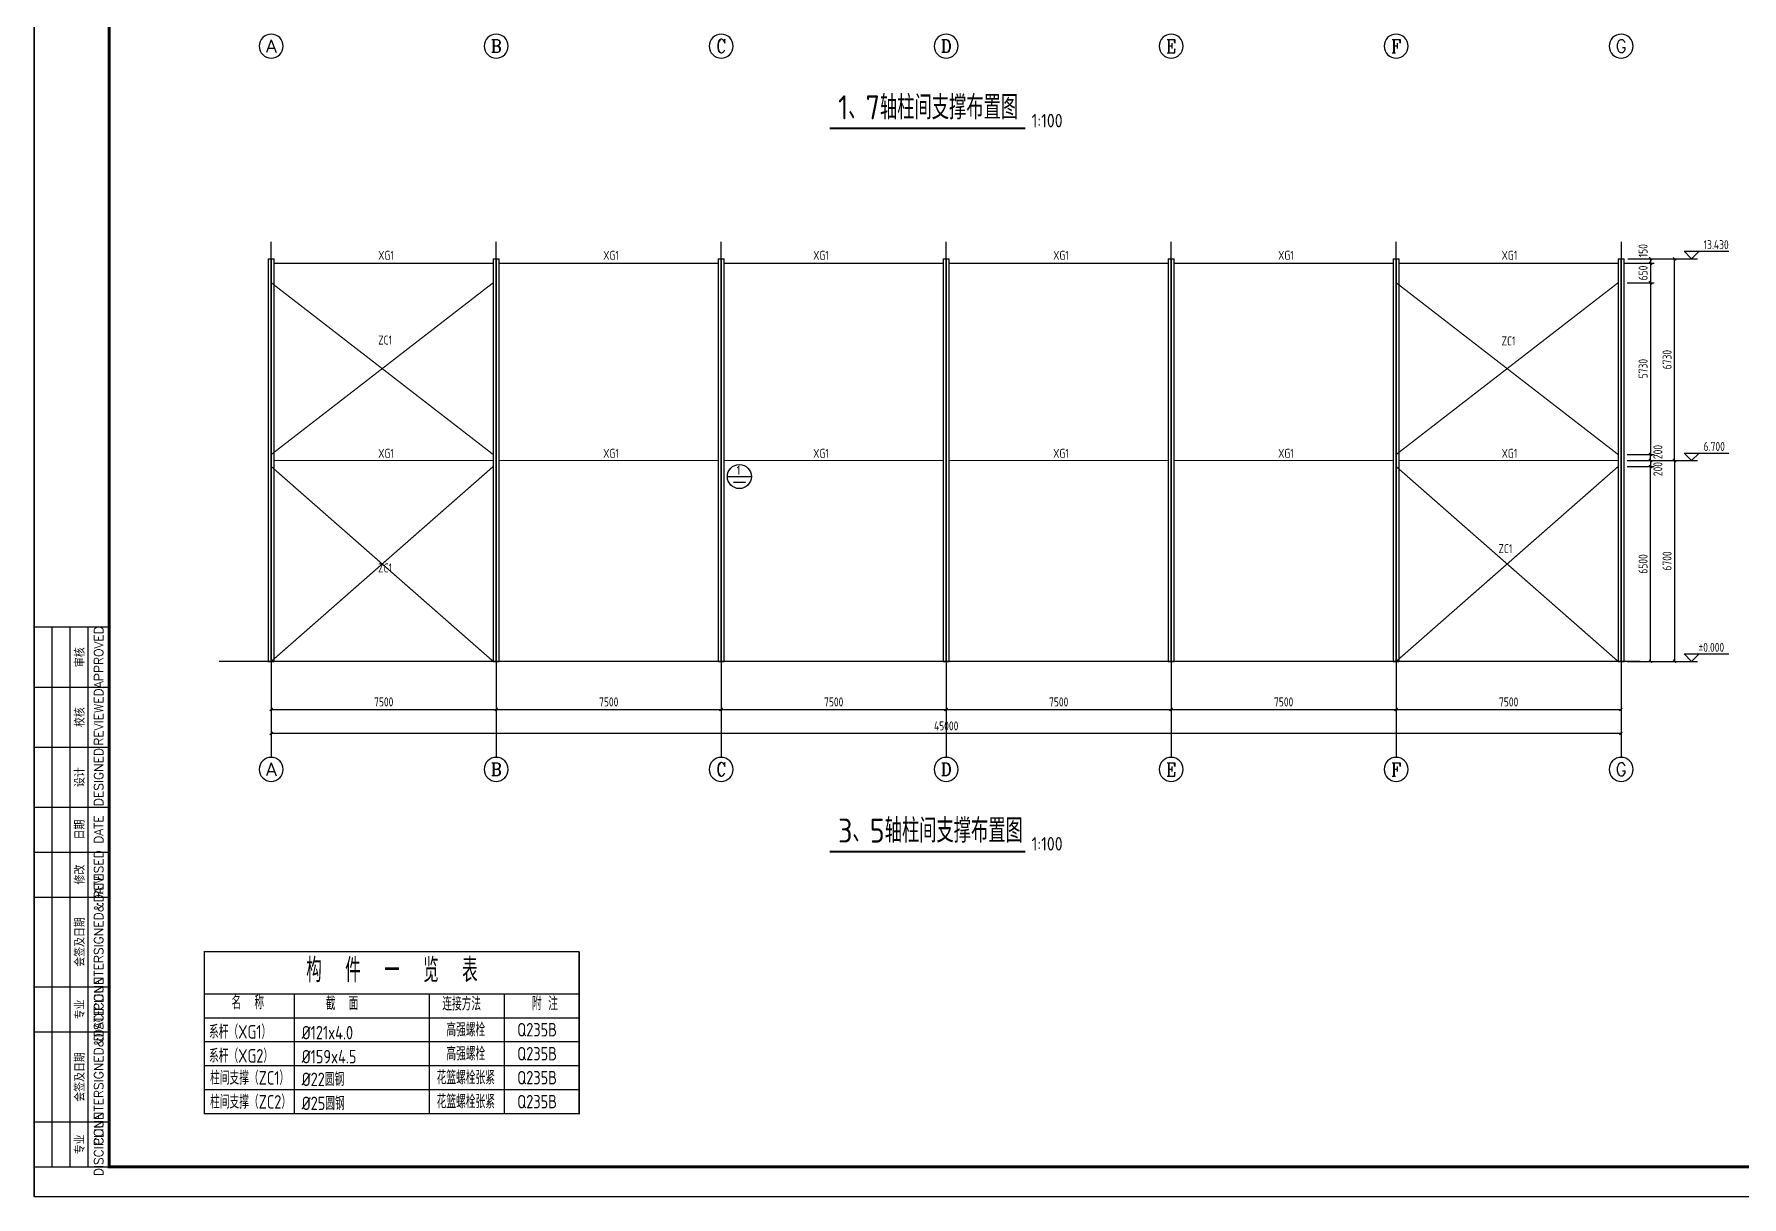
# Model space of a CAD drawing. Header units: millimetres. Extents: x 865490 to 879904, y 39442 to 44891.
# Drawn here: x 872506 to 873075, y 39450 to 39838 of the extents above; entities that cross this region are included whole.
import ezdxf
from ezdxf.enums import TextEntityAlignment as Align

# ---------------------------------------------------------------- set-up
doc = ezdxf.new("R2010")
doc.units = ezdxf.units.MM
doc.header["$LTSCALE"] = 1000
doc.header["$MEASUREMENT"] = 0
doc.linetypes.add('CENTER', pattern=[2, 1.25, -0.25, 0.25, -0.25])
doc.linetypes.add('DOTE', pattern=[2.42, 2, -0.2, 0.02, -0.2])
for name, color, linetype in [('1530', 253, 'Continuous'), ('1534', 7, 'Continuous'), ('AXIS', 3, 'Continuous'), ('AXIS_TEXT', 7, 'Continuous'), ('DIM', 7, 'Continuous'), ('DOTE', 1, 'DOTE'), ('M_Prof', 2, 'Continuous'), ('NUM', 7, 'Continuous'), ('支撑', 6, 'Continuous'), ('构件表__表格和文字', 7, 'Continuous'), ('柱集中标注', 2, 'Continuous'), ('索引符号标注', 253, 'Continuous')]:
    doc.layers.add(name, color=color, linetype=linetype)
doc.styles.add('_TCH_AXIS', font='COMPLEX', dxfattribs={"bigfont": 'GBCBIG'})
doc.styles.add('COMPLEX', font='COMPLEX')
doc.styles.add('ECEC_TK', font='txt_l.shx', dxfattribs={"bigfont": 'hztxt_l.shx'})
doc.styles.add('GBHZ', font='gbenor.shx', dxfattribs={"width": 0.9, "bigfont": 'gbcbig.shx'})
doc.dimstyles.new('Y100', dxfattribs={"dimscale": 0, "dimtxt": 3, "dimasz": 0.01, "dimexe": 1.2, "dimexo": 2, "dimgap": 1, "dimtad": 1, "dimdec": 0, "dimlfac": 100, "dimzin": 0, "dimdsep": 46, "dimtxsty": 'GBHZ', "dimblk": 'DX', "dimcen": 0.09, "dimdle": 1, "dimclrd": 7, "dimclre": 7, "dimclrt": 7, "dimadec": 0, "dimazin": 0, "dimtfac": 1, "dimtdec": 0, "dimtix": 1, "dimtmove": 2, "dimatfit": 3, "dimldrblk": 'DX', "dimfxl": 0, "dimtolj": 1, "dimtzin": 0, "dimarcsym": 0})

# ---------------------------------------------------------------- blocks, each defined once
blk = doc.blocks.new('_AXISO')
blk.add_circle((0, 0), 0.5)
at = {"layer": 'AXIS_TEXT', "style": 'COMPLEX', "width": 1.041667}
blk.add_attdef('A', text='', height=0.56, dxfattribs=at).set_placement((-0.25, -0.28), (0.25, -0.28), align=Align.FIT)
blk = doc.blocks.new('DX')
at = {"color": 0, "linetype": 'ByBlock', "const_width": 40}
blk.add_lwpolyline([(-54, -51), (46, 49)], dxfattribs=at)
blk = doc.blocks.new('*D547')
at = {"layer": 'Defpoints', "color": 0, "transparency": 16777216}
for p in [(873033.57, 39761.34), (873035.57, 39762.84), (873044.38, 39761.34)]:
    blk.add_point(p, dxfattribs=at)
at = {"layer": 'dim', "color": 7, "lineweight": -2, "transparency": 16777216}
for p, q in [((873035.57, 39761.34), (873045.58, 39761.34)), ((873037.57, 39762.84), (873045.58, 39762.84)), ((873044.38, 39762.85), (873044.38, 39762.86)), ((873044.38, 39762.84), (873044.38, 39761.34)), ((873044.38, 39761.33), (873044.38, 39761.32))]:
    blk.add_line(p, q, dxfattribs=at)
at = {"layer": 'dim', "color": 7, "lineweight": -2, "transparency": 16777216, "xscale": 0.01, "yscale": 0.01, "zscale": 0.01}
for p, rotation in [((873044.38, 39762.84), 270), ((873044.38, 39761.34), 90)]:
    blk.add_blockref('DX', p, dxfattribs=dict(at, rotation=rotation))
at = {"layer": 'dim', "color": 7, "transparency": 16777216, "insert": (873041.88, 39765.53), "char_height": 3, "attachment_point": 5, "rotation": 90, "style": 'GBHZ'}
blk.add_mtext('\\A1;150', dxfattribs=at)
blk = doc.blocks.new('*D548')
at = {"layer": 'Defpoints', "color": 0, "transparency": 16777216}
for p in [(873036.84, 39695.54), (873034.84, 39628.54), (873052.38, 39628.54)]:
    blk.add_point(p, dxfattribs=at)
at = {"layer": 'dim', "color": 7, "lineweight": -2, "transparency": 16777216}
for p, q in [((873038.84, 39695.54), (873053.58, 39695.54)), ((873052.38, 39695.53), (873052.38, 39628.55)), ((873036.84, 39628.54), (873053.58, 39628.54))]:
    blk.add_line(p, q, dxfattribs=at)
at = {"layer": 'dim', "color": 7, "lineweight": -2, "transparency": 16777216, "xscale": 0.01, "yscale": 0.01, "zscale": 0.01}
for p, rotation in [((873052.38, 39695.54), 90), ((873052.38, 39628.54), 270)]:
    blk.add_blockref('DX', p, dxfattribs=dict(at, rotation=rotation))
at = {"layer": 'dim', "color": 7, "transparency": 16777216, "insert": (873049.88, 39662.04), "char_height": 3, "attachment_point": 5, "rotation": 90, "style": 'GBHZ'}
blk.add_mtext('\\A1;6700', dxfattribs=at)
blk = doc.blocks.new('*D549')
at = {"layer": 'Defpoints', "color": 0, "transparency": 16777216}
for p in [(873035.57, 39761.34), (873034.57, 39754.84), (873044.38, 39754.84)]:
    blk.add_point(p, dxfattribs=at)
at = {"layer": 'dim', "color": 7, "lineweight": -2, "transparency": 16777216}
for p, q in [((873037.57, 39761.34), (873045.58, 39761.34)), ((873044.38, 39761.33), (873044.38, 39754.85)), ((873036.57, 39754.84), (873045.58, 39754.84))]:
    blk.add_line(p, q, dxfattribs=at)
at = {"layer": 'dim', "color": 7, "lineweight": -2, "transparency": 16777216, "xscale": 0.01, "yscale": 0.01, "zscale": 0.01}
for p, rotation in [((873044.38, 39761.34), 90), ((873044.38, 39754.84), 270)]:
    blk.add_blockref('DX', p, dxfattribs=dict(at, rotation=rotation))
at = {"layer": 'dim', "color": 7, "transparency": 16777216, "insert": (873041.88, 39758.09), "char_height": 3, "attachment_point": 5, "rotation": 90, "style": 'GBHZ'}
blk.add_mtext('\\A1;650', dxfattribs=at)
blk = doc.blocks.new('*D550')
at = {"layer": 'Defpoints', "color": 0, "transparency": 16777216}
for p in [(873034.57, 39754.84), (873034.57, 39697.54), (873044.38, 39697.54)]:
    blk.add_point(p, dxfattribs=at)
at = {"layer": 'dim', "color": 7, "lineweight": -2, "transparency": 16777216}
for p, q in [((873036.57, 39754.84), (873045.58, 39754.84)), ((873044.38, 39754.83), (873044.38, 39697.55)), ((873036.57, 39697.54), (873045.58, 39697.54))]:
    blk.add_line(p, q, dxfattribs=at)
at = {"layer": 'dim', "color": 7, "lineweight": -2, "transparency": 16777216, "xscale": 0.01, "yscale": 0.01, "zscale": 0.01}
for p, rotation in [((873044.38, 39754.84), 90), ((873044.38, 39697.54), 270)]:
    blk.add_blockref('DX', p, dxfattribs=dict(at, rotation=rotation))
at = {"layer": 'dim', "color": 7, "transparency": 16777216, "insert": (873041.88, 39726.19), "char_height": 3, "attachment_point": 5, "rotation": 90, "style": 'GBHZ'}
blk.add_mtext('\\A1;5730', dxfattribs=at)
blk = doc.blocks.new('*D551')
at = {"layer": 'Defpoints', "color": 0, "transparency": 16777216}
for p in [(873034.84, 39762.84), (873052.38, 39762.84), (873036.84, 39695.54)]:
    blk.add_point(p, dxfattribs=at)
at = {"layer": 'dim', "color": 7, "lineweight": -2, "transparency": 16777216}
for p, q in [((873036.84, 39762.84), (873053.58, 39762.84)), ((873052.38, 39695.55), (873052.38, 39762.83)), ((873038.84, 39695.54), (873053.58, 39695.54))]:
    blk.add_line(p, q, dxfattribs=at)
at = {"layer": 'dim', "color": 7, "lineweight": -2, "transparency": 16777216, "xscale": 0.01, "yscale": 0.01, "zscale": 0.01}
for p, rotation in [((873052.38, 39762.84), 90), ((873052.38, 39695.54), 270)]:
    blk.add_blockref('DX', p, dxfattribs=dict(at, rotation=rotation))
at = {"layer": 'dim', "color": 7, "transparency": 16777216, "insert": (873049.88, 39729.19), "char_height": 3, "attachment_point": 5, "rotation": 90, "style": 'GBHZ'}
blk.add_mtext('\\A1;6730', dxfattribs=at)
blk = doc.blocks.new('*D552')
at = {"layer": 'Defpoints', "color": 0, "transparency": 16777216}
for p in [(873034.57, 39697.54), (873034.57, 39695.54), (873044.38, 39697.54)]:
    blk.add_point(p, dxfattribs=at)
at = {"layer": 'dim', "color": 7, "lineweight": -2, "transparency": 16777216}
for p, q in [((873036.57, 39697.54), (873045.58, 39697.54)), ((873036.57, 39695.54), (873045.58, 39695.54)), ((873044.38, 39697.55), (873044.38, 39697.56)), ((873044.38, 39695.54), (873044.38, 39697.54)), ((873044.38, 39695.53), (873044.38, 39695.52))]:
    blk.add_line(p, q, dxfattribs=at)
at = {"layer": 'dim', "color": 7, "lineweight": -2, "transparency": 16777216, "xscale": 0.01, "yscale": 0.01, "zscale": 0.01}
for p, rotation in [((873044.38, 39697.54), 270), ((873044.38, 39695.54), 90)]:
    blk.add_blockref('DX', p, dxfattribs=dict(at, rotation=rotation))
at = {"layer": 'dim', "color": 7, "transparency": 16777216, "insert": (873046.82, 39698.39), "char_height": 3, "attachment_point": 5, "rotation": 90, "style": 'GBHZ'}
blk.add_mtext('\\A1;200', dxfattribs=at)
blk = doc.blocks.new('*D553')
at = {"layer": 'Defpoints', "color": 0, "transparency": 16777216}
for p in [(873034.57, 39693.54), (873044.38, 39693.54), (873034.57, 39628.54)]:
    blk.add_point(p, dxfattribs=at)
at = {"layer": 'dim', "color": 7, "lineweight": -2, "transparency": 16777216}
for p, q in [((873036.57, 39693.54), (873045.58, 39693.54)), ((873044.38, 39628.55), (873044.38, 39693.53)), ((873036.57, 39628.54), (873045.58, 39628.54))]:
    blk.add_line(p, q, dxfattribs=at)
at = {"layer": 'dim', "color": 7, "lineweight": -2, "transparency": 16777216, "xscale": 0.01, "yscale": 0.01, "zscale": 0.01}
for p, rotation in [((873044.38, 39693.54), 90), ((873044.38, 39628.54), 270)]:
    blk.add_blockref('DX', p, dxfattribs=dict(at, rotation=rotation))
at = {"layer": 'dim', "color": 7, "transparency": 16777216, "insert": (873041.88, 39661.04), "char_height": 3, "attachment_point": 5, "rotation": 90, "style": 'GBHZ'}
blk.add_mtext('\\A1;6500', dxfattribs=at)
blk = doc.blocks.new('*D554')
at = {"layer": 'Defpoints', "color": 0, "transparency": 16777216}
for p in [(873034.57, 39695.54), (873034.57, 39693.54), (873044.38, 39693.54)]:
    blk.add_point(p, dxfattribs=at)
at = {"layer": 'dim', "color": 7, "lineweight": -2, "transparency": 16777216}
for p, q in [((873036.57, 39695.54), (873045.58, 39695.54)), ((873044.38, 39695.55), (873044.38, 39695.56)), ((873044.38, 39695.54), (873044.38, 39693.54)), ((873036.57, 39693.54), (873045.58, 39693.54)), ((873044.38, 39693.53), (873044.38, 39693.52))]:
    blk.add_line(p, q, dxfattribs=at)
at = {"layer": 'dim', "color": 7, "lineweight": -2, "transparency": 16777216, "xscale": 0.01, "yscale": 0.01, "zscale": 0.01}
for p, rotation in [((873044.38, 39695.54), 270), ((873044.38, 39693.54), 90)]:
    blk.add_blockref('DX', p, dxfattribs=dict(at, rotation=rotation))
at = {"layer": 'dim', "color": 7, "transparency": 16777216, "insert": (873046.82, 39692.69), "char_height": 3, "attachment_point": 5, "rotation": 90, "style": 'GBHZ'}
blk.add_mtext('\\A1;200', dxfattribs=at)
blk = doc.blocks.new('*D555')
at = {"layer": 'Defpoints', "color": 0, "transparency": 16777216}
for p in [(872584.57, 39628.54), (872659.57, 39628.54), (872659.57, 39612.54)]:
    blk.add_point(p, dxfattribs=at)
at = {"layer": 'dim', "color": 7, "lineweight": -2, "transparency": 16777216}
for p, q in [((872584.57, 39626.54), (872584.57, 39611.34)), ((872659.57, 39626.54), (872659.57, 39611.34)), ((872584.58, 39612.54), (872659.56, 39612.54))]:
    blk.add_line(p, q, dxfattribs=at)
at = {"layer": 'dim', "color": 7, "lineweight": -2, "transparency": 16777216, "xscale": 0.01, "yscale": 0.01, "zscale": 0.01, "rotation": 180}
blk.add_blockref('DX', (872584.57, 39612.54), dxfattribs=at)
at = {"layer": 'dim', "color": 7, "lineweight": -2, "transparency": 16777216, "xscale": 0.01, "yscale": 0.01, "zscale": 0.01}
blk.add_blockref('DX', (872659.57, 39612.54), dxfattribs=at)
at = {"layer": 'dim', "color": 7, "transparency": 16777216, "insert": (872622.07, 39615.04), "char_height": 3, "attachment_point": 5, "style": 'GBHZ'}
blk.add_mtext('\\A1;7500', dxfattribs=at)
blk = doc.blocks.new('*D556')
at = {"layer": 'Defpoints', "color": 0, "transparency": 16777216}
for p in [(872659.57, 39628.54), (872734.57, 39628.54), (872734.57, 39612.54)]:
    blk.add_point(p, dxfattribs=at)
at = {"layer": 'dim', "color": 7, "lineweight": -2, "transparency": 16777216}
for p, q in [((872659.57, 39626.54), (872659.57, 39611.34)), ((872734.57, 39626.54), (872734.57, 39611.34)), ((872659.58, 39612.54), (872734.56, 39612.54))]:
    blk.add_line(p, q, dxfattribs=at)
at = {"layer": 'dim', "color": 7, "lineweight": -2, "transparency": 16777216, "xscale": 0.01, "yscale": 0.01, "zscale": 0.01, "rotation": 180}
blk.add_blockref('DX', (872659.57, 39612.54), dxfattribs=at)
at = {"layer": 'dim', "color": 7, "lineweight": -2, "transparency": 16777216, "xscale": 0.01, "yscale": 0.01, "zscale": 0.01}
blk.add_blockref('DX', (872734.57, 39612.54), dxfattribs=at)
at = {"layer": 'dim', "color": 7, "transparency": 16777216, "insert": (872697.07, 39615.04), "char_height": 3, "attachment_point": 5, "style": 'GBHZ'}
blk.add_mtext('\\A1;7500', dxfattribs=at)
blk = doc.blocks.new('*D557')
at = {"layer": 'Defpoints', "color": 0, "transparency": 16777216}
for p in [(872734.57, 39628.54), (872809.57, 39628.54), (872809.57, 39612.54)]:
    blk.add_point(p, dxfattribs=at)
at = {"layer": 'dim', "color": 7, "lineweight": -2, "transparency": 16777216}
for p, q in [((872734.57, 39626.54), (872734.57, 39611.34)), ((872809.57, 39626.54), (872809.57, 39611.34)), ((872734.58, 39612.54), (872809.56, 39612.54))]:
    blk.add_line(p, q, dxfattribs=at)
at = {"layer": 'dim', "color": 7, "lineweight": -2, "transparency": 16777216, "xscale": 0.01, "yscale": 0.01, "zscale": 0.01, "rotation": 180}
blk.add_blockref('DX', (872734.57, 39612.54), dxfattribs=at)
at = {"layer": 'dim', "color": 7, "lineweight": -2, "transparency": 16777216, "xscale": 0.01, "yscale": 0.01, "zscale": 0.01}
blk.add_blockref('DX', (872809.57, 39612.54), dxfattribs=at)
at = {"layer": 'dim', "color": 7, "transparency": 16777216, "insert": (872772.07, 39615.04), "char_height": 3, "attachment_point": 5, "style": 'GBHZ'}
blk.add_mtext('\\A1;7500', dxfattribs=at)
blk = doc.blocks.new('*D558')
at = {"layer": 'Defpoints', "color": 0, "transparency": 16777216}
for p in [(872809.57, 39628.54), (872884.57, 39628.54), (872884.57, 39612.54)]:
    blk.add_point(p, dxfattribs=at)
at = {"layer": 'dim', "color": 7, "lineweight": -2, "transparency": 16777216}
for p, q in [((872809.57, 39626.54), (872809.57, 39611.34)), ((872884.57, 39626.54), (872884.57, 39611.34)), ((872809.58, 39612.54), (872884.56, 39612.54))]:
    blk.add_line(p, q, dxfattribs=at)
at = {"layer": 'dim', "color": 7, "lineweight": -2, "transparency": 16777216, "xscale": 0.01, "yscale": 0.01, "zscale": 0.01, "rotation": 180}
blk.add_blockref('DX', (872809.57, 39612.54), dxfattribs=at)
at = {"layer": 'dim', "color": 7, "lineweight": -2, "transparency": 16777216, "xscale": 0.01, "yscale": 0.01, "zscale": 0.01}
blk.add_blockref('DX', (872884.57, 39612.54), dxfattribs=at)
at = {"layer": 'dim', "color": 7, "transparency": 16777216, "insert": (872847.07, 39615.04), "char_height": 3, "attachment_point": 5, "style": 'GBHZ'}
blk.add_mtext('\\A1;7500', dxfattribs=at)
blk = doc.blocks.new('*D559')
at = {"layer": 'Defpoints', "color": 0, "transparency": 16777216}
for p in [(872884.57, 39628.54), (872959.57, 39628.54), (872959.57, 39612.54)]:
    blk.add_point(p, dxfattribs=at)
at = {"layer": 'dim', "color": 7, "lineweight": -2, "transparency": 16777216}
for p, q in [((872884.57, 39626.54), (872884.57, 39611.34)), ((872959.57, 39626.54), (872959.57, 39611.34)), ((872884.58, 39612.54), (872959.56, 39612.54))]:
    blk.add_line(p, q, dxfattribs=at)
at = {"layer": 'dim', "color": 7, "lineweight": -2, "transparency": 16777216, "xscale": 0.01, "yscale": 0.01, "zscale": 0.01, "rotation": 180}
blk.add_blockref('DX', (872884.57, 39612.54), dxfattribs=at)
at = {"layer": 'dim', "color": 7, "lineweight": -2, "transparency": 16777216, "xscale": 0.01, "yscale": 0.01, "zscale": 0.01}
blk.add_blockref('DX', (872959.57, 39612.54), dxfattribs=at)
at = {"layer": 'dim', "color": 7, "transparency": 16777216, "insert": (872922.07, 39615.04), "char_height": 3, "attachment_point": 5, "style": 'GBHZ'}
blk.add_mtext('\\A1;7500', dxfattribs=at)
blk = doc.blocks.new('*D560')
at = {"layer": 'Defpoints', "color": 0, "transparency": 16777216}
for p in [(872959.57, 39628.54), (873034.57, 39628.54), (873034.57, 39612.54)]:
    blk.add_point(p, dxfattribs=at)
at = {"layer": 'dim', "color": 7, "lineweight": -2, "transparency": 16777216}
for p, q in [((872959.57, 39626.54), (872959.57, 39611.34)), ((873034.57, 39626.54), (873034.57, 39611.34)), ((872959.58, 39612.54), (873034.56, 39612.54))]:
    blk.add_line(p, q, dxfattribs=at)
at = {"layer": 'dim', "color": 7, "lineweight": -2, "transparency": 16777216, "xscale": 0.01, "yscale": 0.01, "zscale": 0.01, "rotation": 180}
blk.add_blockref('DX', (872959.57, 39612.54), dxfattribs=at)
at = {"layer": 'dim', "color": 7, "lineweight": -2, "transparency": 16777216, "xscale": 0.01, "yscale": 0.01, "zscale": 0.01}
blk.add_blockref('DX', (873034.57, 39612.54), dxfattribs=at)
at = {"layer": 'dim', "color": 7, "transparency": 16777216, "insert": (872997.07, 39615.04), "char_height": 3, "attachment_point": 5, "style": 'GBHZ'}
blk.add_mtext('\\A1;7500', dxfattribs=at)
blk = doc.blocks.new('*D561')
at = {"layer": 'Defpoints', "color": 0, "transparency": 16777216}
for p in [(872584.57, 39628.54), (873034.57, 39628.54), (872584.57, 39604.54)]:
    blk.add_point(p, dxfattribs=at)
at = {"layer": 'dim', "color": 7, "lineweight": -2, "transparency": 16777216}
for p, q in [((872584.57, 39626.54), (872584.57, 39603.34)), ((873034.57, 39626.54), (873034.57, 39603.34)), ((873034.56, 39604.54), (872584.58, 39604.54))]:
    blk.add_line(p, q, dxfattribs=at)
at = {"layer": 'dim', "color": 7, "lineweight": -2, "transparency": 16777216, "xscale": 0.01, "yscale": 0.01, "zscale": 0.01, "rotation": 180}
blk.add_blockref('DX', (872584.57, 39604.54), dxfattribs=at)
at = {"layer": 'dim', "color": 7, "lineweight": -2, "transparency": 16777216, "xscale": 0.01, "yscale": 0.01, "zscale": 0.01}
blk.add_blockref('DX', (873034.57, 39604.54), dxfattribs=at)
at = {"layer": 'dim', "color": 7, "transparency": 16777216, "insert": (872809.57, 39607.04), "char_height": 3, "attachment_point": 5, "style": 'GBHZ'}
blk.add_mtext('\\A1;45000', dxfattribs=at)

msp = doc.modelspace()

# ---------------------------------------------------------------- linework, layer by layer
for p, q in [((872505.542, 39449.955), (872505.542, 40043.955)), ((872505.542, 40043.955), (872505.542, 39449.955)), ((872511.542, 39459.955), (872511.542, 39639.955)), ((872517.542, 39459.955), (872517.542, 39639.955)), ((872523.542, 39459.955), (872523.542, 39639.955)), ((872505.542, 39619.955), (872530.542, 39619.955)), ((872505.542, 39599.955), (872530.542, 39599.955)), ((872505.542, 39579.955), (872530.542, 39579.955)), ((872505.542, 39564.955), (872530.542, 39564.955)), ((872505.542, 39549.955), (872530.542, 39549.955)), ((872505.542, 39519.955), (872530.542, 39519.955)), ((872505.542, 39504.955), (872530.542, 39504.955)), ((872505.542, 39474.955), (872530.542, 39474.955)), ((873346.542, 39449.955), (872505.542, 39449.955))]:
    msp.add_line(p, q)
at = {"color": 0, "const_width": 1}
msp.add_lwpolyline([(873336.542, 39459.955), (872530.542, 39459.955), (872530.542, 40033.955), (873336.542, 40033.955)], close=True, dxfattribs=at)
at = {"const_width": 0.667}
for points in [[(872770.726, 39806.337), (872835.979, 39806.337)], [(872770.726, 39565.126), (872835.979, 39565.126)]]:
    msp.add_lwpolyline(points, dxfattribs=at)
msp.add_lwpolyline([(872505.542, 39639.955), (872505.542, 39459.955), (872530.542, 39459.955), (872530.542, 39639.955)], close=True)
at = {"layer": '1530'}
for p, q in [((873053.584, 39762.843), (873060.056, 39762.843)), ((873053.584, 39695.543), (873060.056, 39695.543)), ((873053.584, 39628.543), (873060.056, 39628.543))]:
    msp.add_line(p, q, dxfattribs=at)
at = {"layer": '1534'}
for points in [[(873060.556, 39765.343), (873058.056, 39762.843), (873055.556, 39765.343), (873070.49, 39765.343)], [(873060.556, 39698.043), (873058.056, 39695.543), (873055.556, 39698.043), (873070.49, 39698.043)], [(873060.556, 39631.043), (873058.056, 39628.543), (873055.556, 39631.043), (873070.49, 39631.043)]]:
    msp.add_lwpolyline(points, dxfattribs=at)
at = {"layer": 'AXIS', "color": 0}
for p, q in [((872584.569, 39628.543), (872584.569, 39596.543)), ((872659.569, 39628.543), (872659.569, 39596.543)), ((872734.569, 39628.543), (872734.569, 39596.543)), ((872809.569, 39628.543), (872809.569, 39596.543)), ((872884.569, 39628.543), (872884.569, 39596.543)), ((872959.569, 39628.543), (872959.569, 39596.543)), ((873034.569, 39628.543), (873034.569, 39596.543))]:
    msp.add_line(p, q, dxfattribs=at)
at = {"layer": 'DOTE', "linetype": 'CENTER', "ltscale": 0.02}
for p, q in [((872584.569, 39628.543), (872584.569, 39768.52)), ((872659.569, 39628.543), (872659.569, 39768.52)), ((872734.569, 39628.543), (872734.569, 39768.52)), ((872809.569, 39628.543), (872809.569, 39768.52)), ((872884.569, 39628.543), (872884.569, 39768.52)), ((872959.569, 39628.543), (872959.569, 39768.52)), ((873034.569, 39768.52), (873034.569, 39628.543))]:
    msp.add_line(p, q, dxfattribs=at)
at = {"layer": 'M_Prof'}
for p, q in [((872583.569, 39762.843), (872583.569, 39628.543)), ((872583.569, 39762.843), (872585.569, 39762.843)), ((872584.479, 39762.843), (872584.479, 39628.543)), ((872584.659, 39628.543), (872584.659, 39762.843)), ((872585.569, 39628.543), (872585.569, 39762.843)), ((872658.569, 39762.843), (872658.569, 39628.543)), ((872658.569, 39762.843), (872660.569, 39762.843)), ((872659.479, 39762.843), (872659.479, 39628.543)), ((872659.659, 39628.543), (872659.659, 39762.843)), ((872660.569, 39628.543), (872660.569, 39762.843)), ((872733.569, 39762.843), (872733.569, 39628.543)), ((872733.569, 39762.843), (872735.569, 39762.843)), ((872734.479, 39762.843), (872734.479, 39628.543)), ((872734.659, 39628.543), (872734.659, 39762.843)), ((872735.569, 39628.543), (872735.569, 39762.843)), ((872808.569, 39762.843), (872808.569, 39628.543)), ((872808.569, 39762.843), (872810.569, 39762.843)), ((872809.479, 39762.843), (872809.479, 39628.543)), ((872809.659, 39628.543), (872809.659, 39762.843)), ((872810.569, 39628.543), (872810.569, 39762.843)), ((872883.569, 39762.843), (872883.569, 39628.543)), ((872883.569, 39762.843), (872885.569, 39762.843)), ((872884.479, 39762.843), (872884.479, 39628.543)), ((872884.659, 39628.543), (872884.659, 39762.843)), ((872885.569, 39628.543), (872885.569, 39762.843)), ((872958.569, 39762.843), (872958.569, 39628.543)), ((872958.569, 39762.843), (872960.569, 39762.843)), ((872959.479, 39762.843), (872959.479, 39628.543)), ((872959.659, 39628.543), (872959.659, 39762.843)), ((872960.569, 39628.543), (872960.569, 39762.843)), ((873033.569, 39762.843), (873033.569, 39628.543)), ((873033.569, 39762.843), (873035.569, 39762.843)), ((873034.479, 39762.843), (873034.479, 39628.543)), ((873034.659, 39628.543), (873034.659, 39762.843)), ((873035.569, 39628.543), (873035.569, 39762.843)), ((873040.876, 39628.543), (872567.18, 39628.543)), ((872583.569, 39628.543), (872585.569, 39628.543)), ((872658.569, 39628.543), (872660.569, 39628.543)), ((872733.569, 39628.543), (872735.569, 39628.543)), ((872808.569, 39628.543), (872810.569, 39628.543)), ((872883.569, 39628.543), (872885.569, 39628.543)), ((872958.569, 39628.543), (872960.569, 39628.543)), ((873033.569, 39628.543), (873035.569, 39628.543))]:
    msp.add_line(p, q, dxfattribs=at)
at = {"layer": '支撑', "color": 6, "linetype": 'ByBlock', "const_width": 0.4}
for points in [[(872658.569, 39761.343), (872585.569, 39761.343)], [(872733.569, 39761.343), (872660.569, 39761.343)], [(872808.569, 39761.343), (872735.569, 39761.343)], [(872883.569, 39761.343), (872810.569, 39761.343)], [(872958.569, 39761.343), (872885.569, 39761.343)], [(873033.569, 39761.343), (872960.569, 39761.343)], [(872658.569, 39697.543), (872584.569, 39754.843)], [(872584.569, 39697.543), (872658.569, 39754.843)], [(873033.569, 39697.543), (872959.569, 39754.843)], [(872959.569, 39697.543), (873033.569, 39754.843)], [(872658.569, 39695.543), (872585.569, 39695.543)], [(872733.569, 39695.543), (872660.569, 39695.543)], [(872808.569, 39695.543), (872735.569, 39695.543)], [(872883.569, 39695.543), (872810.569, 39695.543)], [(872958.569, 39695.543), (872885.569, 39695.543)], [(873033.569, 39695.543), (872960.569, 39695.543)], [(872584.569, 39628.543), (872658.569, 39693.543)], [(872658.569, 39628.543), (872584.569, 39693.543)], [(872959.569, 39628.543), (873033.569, 39693.543)], [(873033.569, 39628.543), (872959.569, 39693.543)]]:
    msp.add_lwpolyline(points, dxfattribs=at)
at = {"layer": '构件表__表格和文字'}
for p, q in [((872562.237, 39517.718), (872687.237, 39517.718)), ((872592.237, 39517.718), (872592.237, 39477.718)), ((872637.237, 39517.718), (872637.237, 39477.718)), ((872662.237, 39517.718), (872662.237, 39477.718)), ((872562.237, 39509.718), (872687.237, 39509.718)), ((872562.237, 39509.718), (872687.237, 39509.718)), ((872562.237, 39501.718), (872687.237, 39501.718)), ((872562.237, 39501.718), (872687.237, 39501.718)), ((872562.237, 39493.718), (872687.237, 39493.718)), ((872562.237, 39485.718), (872687.237, 39485.718)), ((872562.237, 39477.718), (872687.237, 39477.718)), ((872562.237, 39477.718), (872687.237, 39477.718)), ((872562.237, 39477.718), (872687.237, 39477.718)), ((872562.237, 39477.718), (872687.237, 39477.718)), ((872562.237, 39477.718), (872687.237, 39477.718)), ((872562.237, 39477.718), (872687.237, 39477.718)), ((872562.237, 39477.718), (872687.237, 39477.718)), ((872562.237, 39477.718), (872687.237, 39477.718)), ((872562.237, 39477.718), (872687.237, 39477.718))]:
    msp.add_line(p, q, dxfattribs=at)
at = {"layer": '构件表__表格和文字', "const_width": 0.48}
for points in [[(872687.237, 39517.718), (872687.237, 39477.718), (872562.237, 39477.718), (872562.237, 39531.718), (872687.237, 39531.718)], [(872687.237, 39477.718), (872687.237, 39531.718)]]:
    msp.add_lwpolyline(points, dxfattribs=at)
at = {"layer": '索引符号标注'}
for p, q in [((872736.627, 39690.187), (872744.627, 39690.187)), ((872738.627, 39688.272), (872742.627, 39688.272))]:
    msp.add_line(p, q, dxfattribs=at)
msp.add_circle((872740.627, 39690.187), 4, dxfattribs=at)

# ---------------------------------------------------------------- block references
at = {"layer": 'AXIS', "color": 0}
ref = msp.add_blockref('_AXISO', (872584.569, 39833.755), dxfattribs=dict(at, xscale=-8, yscale=8, zscale=8))
ref.add_attrib('A', 'A', dxfattribs={"layer": 'AXIS_TEXT', "color": 0, "height": 4.252, "style": '_TCH_AXIS'}).set_placement((872582.747, 39831.629), (872586.391, 39831.629), align=Align.FIT)
ref = msp.add_blockref('_AXISO', (872659.569, 39833.755), dxfattribs=dict(at, xscale=-8, yscale=8, zscale=8))
ref.add_attrib('A', 'B', dxfattribs={"layer": 'AXIS_TEXT', "color": 0, "height": 4.353, "style": '_TCH_AXIS'}).set_placement((872657.807, 39831.579), (872661.331, 39831.579), align=Align.FIT)
ref = msp.add_blockref('_AXISO', (872734.569, 39833.755), dxfattribs=dict(at, xscale=-8, yscale=8, zscale=8))
ref.add_attrib('A', 'C', dxfattribs={"layer": 'AXIS_TEXT', "color": 0, "height": 4.557, "style": '_TCH_AXIS'}).set_placement((872732.942, 39831.477), (872736.197, 39831.477), align=Align.FIT)
ref = msp.add_blockref('_AXISO', (872809.569, 39833.755), dxfattribs=dict(at, xscale=-8, yscale=8, zscale=8))
ref.add_attrib('A', 'D', dxfattribs={"layer": 'AXIS_TEXT', "color": 0, "height": 4.353, "style": '_TCH_AXIS'}).set_placement((872807.807, 39831.579), (872811.331, 39831.579), align=Align.FIT)
ref = msp.add_blockref('_AXISO', (872884.569, 39833.755), dxfattribs=dict(at, xscale=-8, yscale=8, zscale=8))
ref.add_attrib('A', 'E', dxfattribs={"layer": 'AXIS_TEXT', "color": 0, "height": 4.454, "style": '_TCH_AXIS'}).set_placement((872882.872, 39831.528), (872886.266, 39831.528), align=Align.FIT)
ref = msp.add_blockref('_AXISO', (872959.569, 39833.755), dxfattribs=dict(at, xscale=-8, yscale=8, zscale=8))
ref.add_attrib('A', 'F', dxfattribs={"layer": 'AXIS_TEXT', "color": 0, "height": 4.454, "style": '_TCH_AXIS'}).set_placement((872957.872, 39831.528), (872961.266, 39831.528), align=Align.FIT)
ref = msp.add_blockref('_AXISO', (873034.569, 39833.755), dxfattribs=dict(at, xscale=-8, yscale=8, zscale=8))
ref.add_attrib('A', 'G', dxfattribs={"layer": 'AXIS_TEXT', "color": 0, "height": 4.252, "style": '_TCH_AXIS'}).set_placement((873032.747, 39831.629), (873036.391, 39831.629), align=Align.FIT)
ref = msp.add_blockref('_AXISO', (872584.569, 39592.543), dxfattribs=dict(at, xscale=-8, yscale=8, zscale=8))
ref.add_attrib('A', 'A', dxfattribs={"layer": 'AXIS_TEXT', "color": 0, "height": 4.252, "style": '_TCH_AXIS'}).set_placement((872582.747, 39590.418), (872586.391, 39590.418), align=Align.FIT)
ref = msp.add_blockref('_AXISO', (872659.569, 39592.543), dxfattribs=dict(at, xscale=-8, yscale=8, zscale=8))
ref.add_attrib('A', 'B', dxfattribs={"layer": 'AXIS_TEXT', "color": 0, "height": 4.353, "style": '_TCH_AXIS'}).set_placement((872657.807, 39590.367), (872661.331, 39590.367), align=Align.FIT)
ref = msp.add_blockref('_AXISO', (872734.569, 39592.543), dxfattribs=dict(at, xscale=-8, yscale=8, zscale=8))
ref.add_attrib('A', 'C', dxfattribs={"layer": 'AXIS_TEXT', "color": 0, "height": 4.557, "style": '_TCH_AXIS'}).set_placement((872732.942, 39590.265), (872736.197, 39590.265), align=Align.FIT)
ref = msp.add_blockref('_AXISO', (872809.569, 39592.543), dxfattribs=dict(at, xscale=-8, yscale=8, zscale=8))
ref.add_attrib('A', 'D', dxfattribs={"layer": 'AXIS_TEXT', "color": 0, "height": 4.353, "style": '_TCH_AXIS'}).set_placement((872807.807, 39590.367), (872811.331, 39590.367), align=Align.FIT)
ref = msp.add_blockref('_AXISO', (872884.569, 39592.543), dxfattribs=dict(at, xscale=-8, yscale=8, zscale=8))
ref.add_attrib('A', 'E', dxfattribs={"layer": 'AXIS_TEXT', "color": 0, "height": 4.454, "style": '_TCH_AXIS'}).set_placement((872882.872, 39590.316), (872886.266, 39590.316), align=Align.FIT)
ref = msp.add_blockref('_AXISO', (872959.569, 39592.543), dxfattribs=dict(at, xscale=-8, yscale=8, zscale=8))
ref.add_attrib('A', 'F', dxfattribs={"layer": 'AXIS_TEXT', "color": 0, "height": 4.454, "style": '_TCH_AXIS'}).set_placement((872957.872, 39590.316), (872961.266, 39590.316), align=Align.FIT)
ref = msp.add_blockref('_AXISO', (873034.569, 39592.543), dxfattribs=dict(at, xscale=-8, yscale=8, zscale=8))
ref.add_attrib('A', 'G', dxfattribs={"layer": 'AXIS_TEXT', "color": 0, "height": 4.252, "style": '_TCH_AXIS'}).set_placement((873032.747, 39590.418), (873036.391, 39590.418), align=Align.FIT)

# ---------------------------------------------------------------- texts
at = {"ltscale": 2, "style": 'GBHZ'}
for p in [(872838.054, 39806.643), (872838.054, 39565.431)]:
    msp.add_text('1:100', height=4.5, rotation=0.20444, dxfattribs=at).set_placement(p)
at = {"style": 'ECEC_TK'}
for s, p in [('APPROVED', (872527.042, 39629.955)), ('审核', (872520.542, 39629.955)), ('REVIEWED', (872527.042, 39609.955)), ('校核', (872520.542, 39609.955)), ('DESIGNED', (872527.042, 39589.955)), ('设计', (872520.542, 39589.955)), ('DATE', (872527.042, 39572.455)), ('日期', (872520.542, 39572.455)), ('REVISED', (872527.042, 39557.455)), ('修改', (872520.542, 39557.455)), ('COUNTERSIGNED&DATE', (872527.042, 39534.955)), ('会签及日期', (872520.542, 39534.955)), ('DISCIPLINE', (872527.042, 39512.455)), ('专业', (872520.542, 39512.455)), ('COUNTERSIGNED&DATE', (872527.042, 39489.955)), ('会签及日期', (872520.542, 39489.955)), ('DISCIPLINE', (872527.042, 39467.455)), ('专业', (872520.542, 39467.455))]:
    msp.add_text(s, height=3, rotation=90, dxfattribs=at).set_placement(p, align=Align.MIDDLE)
at = {"layer": '1534', "style": 'GBHZ', "width": 0.9}
for s, p in [('13.430', (873062.05, 39766.043)), ('6.700', (873062.05, 39698.743)), ('%%P0.000', (873060.37, 39631.743))]:
    msp.add_text(s, height=3, dxfattribs=at).set_placement(p)
at = {"layer": 'NUM', "style": 'GBHZ'}
for s, p in [('1、7轴柱间支撑布置图', (872773.545, 39809.332)), ('3、5轴柱间支撑布置图', (872773.545, 39568.12))]:
    msp.add_text(s, height=8, dxfattribs=at).set_placement(p)
at = {"layer": '构件表__表格和文字', "style": 'GBHZ', "width": 0.9}
for s, height, p in [('构  件  一  览  表', 8, (872596.238, 39521.549)), ('名  称', 4.5, (872571.316, 39512.504)), ('截  面', 4.5, (872602.73, 39512.25)), ('连接方法', 4.5, (872641.575, 39512.087)), ('附 注', 4.5, (872671.474, 39512.209)), ('系杆（XG1）', 4.5, (872563.838, 39502.739)), ('高强螺栓', 4.5, (872642.961, 39503.477)), ('Q235B', 4.5, (872666.579, 39503.464)), ('%%C121x4.0', 4.5, (872594.734, 39502.479)), ('系杆（XG2）', 4.5, (872563.838, 39494.739)), ('%%C159x4.5', 4.5, (872594.734, 39494.479)), ('高强螺栓', 4.5, (872642.961, 39495.477)), ('Q235B', 4.5, (872666.579, 39495.464)), ('柱间支撑（ZC1）', 4.5, (872564.186, 39487.387)), ('%%C22圆钢', 4.5, (872594.734, 39486.899)), ('花篮螺栓张紧', 4.5, (872639.718, 39487.497)), ('Q235B', 4.5, (872666.579, 39487.464)), ('柱间支撑（ZC2）', 4.5, (872564.186, 39479.387)), ('花篮螺栓张紧', 4.5, (872639.718, 39479.497)), ('%%C25圆钢', 4.5, (872594.734, 39478.899)), ('Q235B', 4.5, (872666.579, 39479.464))]:
    msp.add_text(s, height=height, dxfattribs=at).set_placement(p)
at = {"layer": '柱集中标注', "style": 'GBHZ', "width": 0.9}
for s, p in [('XG1', (872620.242, 39762.485)), ('XG1', (872695.242, 39762.485)), ('XG1', (872765.242, 39762.485)), ('XG1', (872845.242, 39762.485)), ('XG1', (872920.242, 39762.485)), ('XG1', (872994.747, 39762.485)), ('ZC1', (872620.223, 39734.217)), ('ZC1', (872994.728, 39733.926)), ('XG1', (872620.242, 39696.435)), ('XG1', (872695.242, 39696.435)), ('XG1', (872765.242, 39696.435)), ('XG1', (872845.242, 39696.435)), ('XG1', (872920.242, 39696.435)), ('XG1', (872994.747, 39696.435)), ('ZC1', (872993.7, 39664.651)), ('ZC1', (872620.223, 39658.217))]:
    msp.add_text(s, height=3, dxfattribs=at).set_placement(p)
at = {"layer": '索引符号标注', "style": 'GBHZ'}
msp.add_text('1', height=3, dxfattribs=at).set_placement((872739.69, 39690.813))

# ---------------------------------------------------------------- dimensions: what is measured, and where the dimension line sits
at = {"layer": 'dim'}
for base, p1, p2, angle, picture, middle in [((873044.384, 39761.343), (873035.569, 39762.843), (873033.569, 39761.343), 90, '*D547', (873041.884, 39765.528)), ((873044.384, 39697.543), (873034.569, 39695.543), (873034.569, 39697.543), 270, '*D552', (873046.825, 39698.395)), ((873044.384, 39693.543), (873034.569, 39695.543), (873034.569, 39693.543), 90, '*D554', (873046.825, 39692.692))]:
    dim = msp.add_linear_dim(base=base, p1=p1, p2=p2, angle=angle, dimstyle='Y100', override={"dimscale": 1}, dxfattribs=at)
    dim.commit()
    dim.dimension.update_dxf_attribs({"geometry": picture, "text_midpoint": middle, "dimtype": 160})
for base, p1, p2, angle, picture, middle in [((873052.384, 39762.843), (873036.845, 39695.543), (873034.845, 39762.843), 270, '*D551', (873049.884, 39729.193)), ((873044.384, 39754.843), (873035.569, 39761.343), (873034.569, 39754.843), 90, '*D549', (873041.884, 39758.093)), ((873044.384, 39697.543), (873034.569, 39754.843), (873034.569, 39697.543), 90, '*D550', (873041.884, 39726.193)), ((873052.384, 39628.543), (873036.845, 39695.543), (873034.845, 39628.543), 90, '*D548', (873049.884, 39662.043)), ((873044.384, 39693.543), (873034.569, 39628.543), (873034.569, 39693.543), 270, '*D553', (873041.884, 39661.043))]:
    dim = msp.add_linear_dim(base=base, p1=p1, p2=p2, angle=angle, dimstyle='Y100', override={"dimscale": 1}, dxfattribs=at)
    dim.commit()
    dim.dimension.update_dxf_attribs({"geometry": picture, "text_midpoint": middle})
for base, p1, p2, picture, middle in [((872659.569, 39612.543), (872584.569, 39628.543), (872659.569, 39628.543), '*D555', (872622.069, 39615.043)), ((872584.569, 39604.543), (873034.569, 39628.543), (872584.569, 39628.543), '*D561', (872809.569, 39607.043)), ((872734.569, 39612.543), (872659.569, 39628.543), (872734.569, 39628.543), '*D556', (872697.069, 39615.043)), ((872809.569, 39612.543), (872734.569, 39628.543), (872809.569, 39628.543), '*D557', (872772.069, 39615.043)), ((872884.569, 39612.543), (872809.569, 39628.543), (872884.569, 39628.543), '*D558', (872847.069, 39615.043)), ((872959.569, 39612.543), (872884.569, 39628.543), (872959.569, 39628.543), '*D559', (872922.069, 39615.043)), ((873034.569, 39612.543), (872959.569, 39628.543), (873034.569, 39628.543), '*D560', (872997.069, 39615.043))]:
    dim = msp.add_linear_dim(base=base, p1=p1, p2=p2, dimstyle='Y100', override={"dimscale": 1, "dimfxl": 2}, dxfattribs=at)
    dim.commit()
    dim.dimension.update_dxf_attribs({"geometry": picture, "text_midpoint": middle})

doc.saveas('drawing.dxf')
